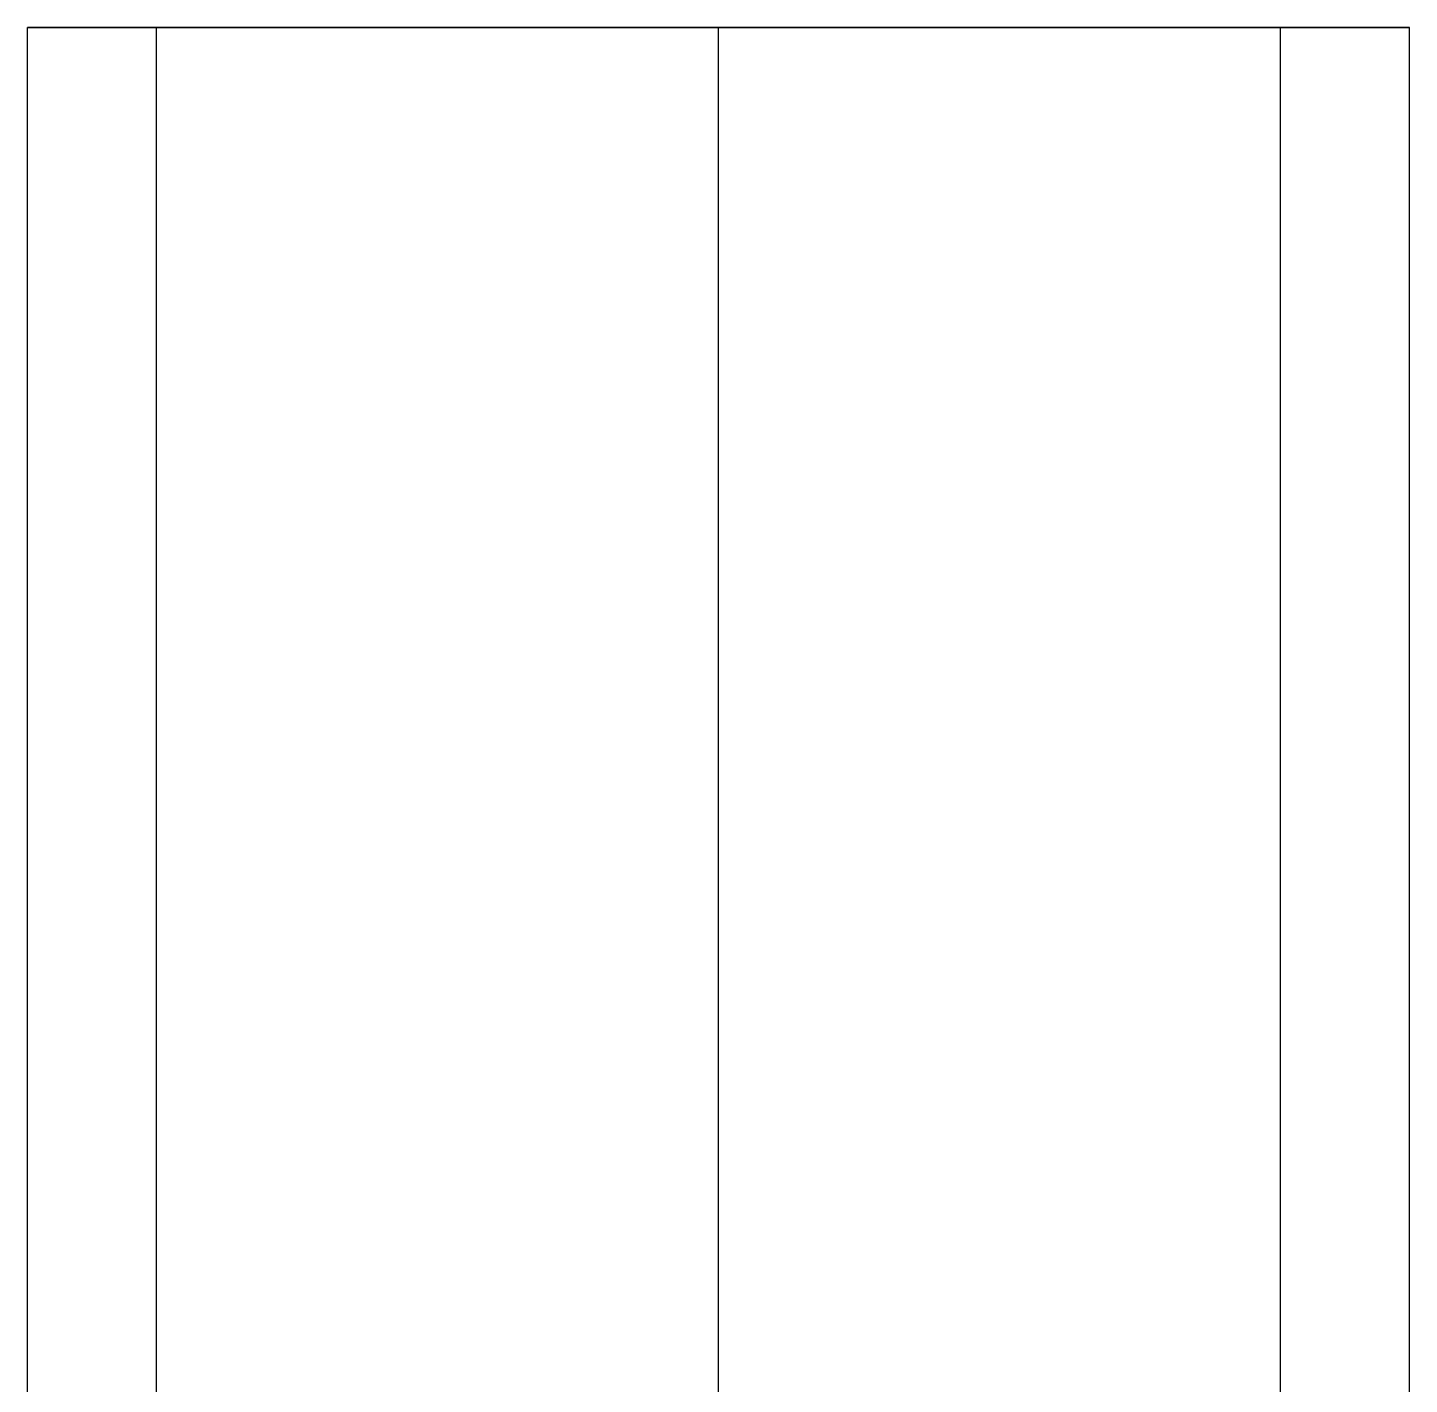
# Model space of a CAD drawing. Header units: millimetres. Extents: x 0 to 262, y -49 to 161.
# Drawn here: x 43.08 to 52.6, y 60.86 to 70.21 of the extents above; entities that cross this region are included whole.
import ezdxf

# ---------------------------------------------------------------- set-up
doc = ezdxf.new("R2010")
doc.units = ezdxf.units.MM
doc.layers.add('SIDE_HIDDEN', color=8, linetype='CONTINUOUS')
doc.layers.add('SIDE_VISIBLE', color=7, linetype='Continuous')

msp = doc.modelspace()

# ---------------------------------------------------------------- linework, layer by layer
at = {"layer": 'SIDE_HIDDEN'}
for points in [[(52.6034, 70.2134), (52.1892, 70.2134), (51.7751, 70.2134), (51.361, 70.2134), (50.9468, 70.2134), (50.5327, 70.2134), (50.1186, 70.2134), (49.7044, 70.2134), (49.2903, 70.2134), (48.8762, 70.2134), (48.4621, 70.2134), (48.0479, 70.2134), (47.6338, 70.2134), (47.2197, 70.2134), (46.8055, 70.2134), (46.3914, 70.2134), (45.9773, 70.2134), (45.5631, 70.2134), (45.149, 70.2134), (44.7349, 70.2134), (44.3207, 70.2134), (43.9066, 70.2134), (43.4925, 70.2134), (43.0784, 70.2134)], [(51.7144, 70.2134), (51.3775, 70.2134), (51.0407, 70.2134), (50.7039, 70.2134), (50.3671, 70.2134), (50.0302, 70.2134), (49.6934, 70.2134), (49.3566, 70.2134), (49.0197, 70.2134), (48.6829, 70.2134), (48.3461, 70.2134), (48.0093, 70.2134), (47.6724, 70.2134), (47.3356, 70.2134), (46.9988, 70.2134), (46.662, 70.2134), (46.3251, 70.2134), (45.9883, 70.2134), (45.6515, 70.2134), (45.3147, 70.2134), (44.9778, 70.2134), (44.641, 70.2134), (44.3042, 70.2134), (43.9674, 70.2134)], [(43.9674, 70.2134), (44.1358, 70.2134), (44.3042, 70.2134), (44.4726, 70.2134), (44.641, 70.2134), (44.8094, 70.2134), (44.9778, 70.2134), (45.1462, 70.2134), (45.3147, 70.2134), (45.4831, 70.2134), (45.6515, 70.2134), (45.8199, 70.2134), (45.9883, 70.2134), (46.1567, 70.2134), (46.3251, 70.2134), (46.4936, 70.2134), (46.662, 70.2134), (46.8304, 70.2134), (46.9988, 70.2134), (47.1672, 70.2134), (47.3356, 70.2134), (47.504, 70.2134), (47.6724, 70.2134), (47.8409, 70.2134)], [(43.9674, 60.5135), (43.9674, 70.2134)], [(47.8409, 70.2134), (48.0093, 70.2134), (48.1777, 70.2134), (48.3461, 70.2134), (48.5145, 70.2134), (48.6829, 70.2134), (48.8513, 70.2134), (49.0197, 70.2134), (49.1882, 70.2134), (49.3566, 70.2134), (49.525, 70.2134), (49.6934, 70.2134), (49.8618, 70.2134), (50.0302, 70.2134), (50.1986, 70.2134), (50.3671, 70.2134), (50.5355, 70.2134), (50.7039, 70.2134), (50.8723, 70.2134), (51.0407, 70.2134), (51.2091, 70.2134), (51.3775, 70.2134), (51.5459, 70.2134), (51.7144, 70.2134)], [(47.8409, 60.5034), (47.8409, 70.2134)], [(51.7144, 60.5136), (51.7144, 70.2134)]]:
    msp.add_lwpolyline(points, dxfattribs=at)
at = {"layer": 'SIDE_VISIBLE'}
for points in [[(43.0784, 70.2134), (43.2854, 70.2134), (43.4925, 70.2134), (43.6996, 70.2134), (43.9066, 70.2134), (44.1137, 70.2134), (44.3207, 70.2134), (44.5278, 70.2134), (44.7349, 70.2134), (44.9419, 70.2134), (45.149, 70.2134), (45.3561, 70.2134), (45.5631, 70.2134), (45.7702, 70.2134), (45.9773, 70.2134), (46.1843, 70.2134), (46.3914, 70.2134), (46.5985, 70.2134), (46.8055, 70.2134), (47.0126, 70.2134), (47.2197, 70.2134), (47.4267, 70.2134), (47.6338, 70.2134), (47.8409, 70.2134)], [(43.0784, 60.5134), (43.0784, 70.2134)], [(47.8409, 70.2134), (48.0479, 70.2134), (48.255, 70.2134), (48.4621, 70.2134), (48.6691, 70.2134), (48.8762, 70.2134), (49.0832, 70.2134), (49.2903, 70.2134), (49.4974, 70.2134), (49.7044, 70.2134), (49.9115, 70.2134), (50.1186, 70.2134), (50.3256, 70.2134), (50.5327, 70.2134), (50.7398, 70.2134), (50.9468, 70.2134), (51.1539, 70.2134), (51.361, 70.2134), (51.568, 70.2134), (51.7751, 70.2134), (51.9822, 70.2134), (52.1892, 70.2134), (52.3963, 70.2134), (52.6034, 70.2134)], [(52.6034, 60.5134), (52.6034, 70.2134)]]:
    msp.add_lwpolyline(points, dxfattribs=at)

doc.saveas('drawing.dxf')
